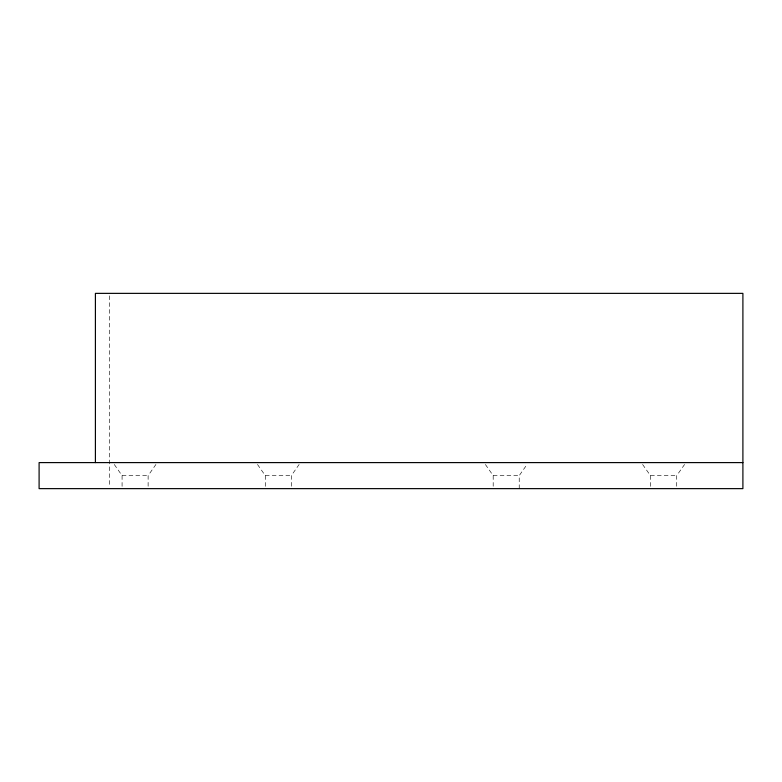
<?xml version="1.0" encoding="UTF-8"?>
<svg xmlns="http://www.w3.org/2000/svg" width="782" height="782" viewBox="0 0 782 782"><rect width="100%" height="100%" fill="white"/><g stroke="black" fill="none" stroke-linecap="round" stroke-linejoin="round"><path stroke-width="0.59" stroke-dasharray="3.91 2.93" d="M148.121 486.267L148.121 475.612L155.931 464.459M291.324 486.267L291.324 475.612L299.135 464.459M519.228 488.633L519.228 475.612L527.039 464.459M676.713 486.267L676.713 475.612L684.592 464.459M114.27 464.459L122.08 475.612L148.121 475.612M257.483 464.459L265.293 475.612L291.324 475.612M485.378 464.459L493.188 475.612L519.228 475.612M642.589 464.459L650.468 475.612L676.713 475.612M650.468 475.612L650.468 488.633M493.188 475.612L493.188 486.267M265.293 475.612L265.293 488.633M122.08 475.612L122.08 488.633M109.48 295.811L109.48 486.189"/><path stroke-width="1.17" d="M742.9 462.602L39.1 462.602L39.1 488.633L742.9 488.633L742.9 293.367L95.404 293.367L95.404 462.602"/></g></svg>
